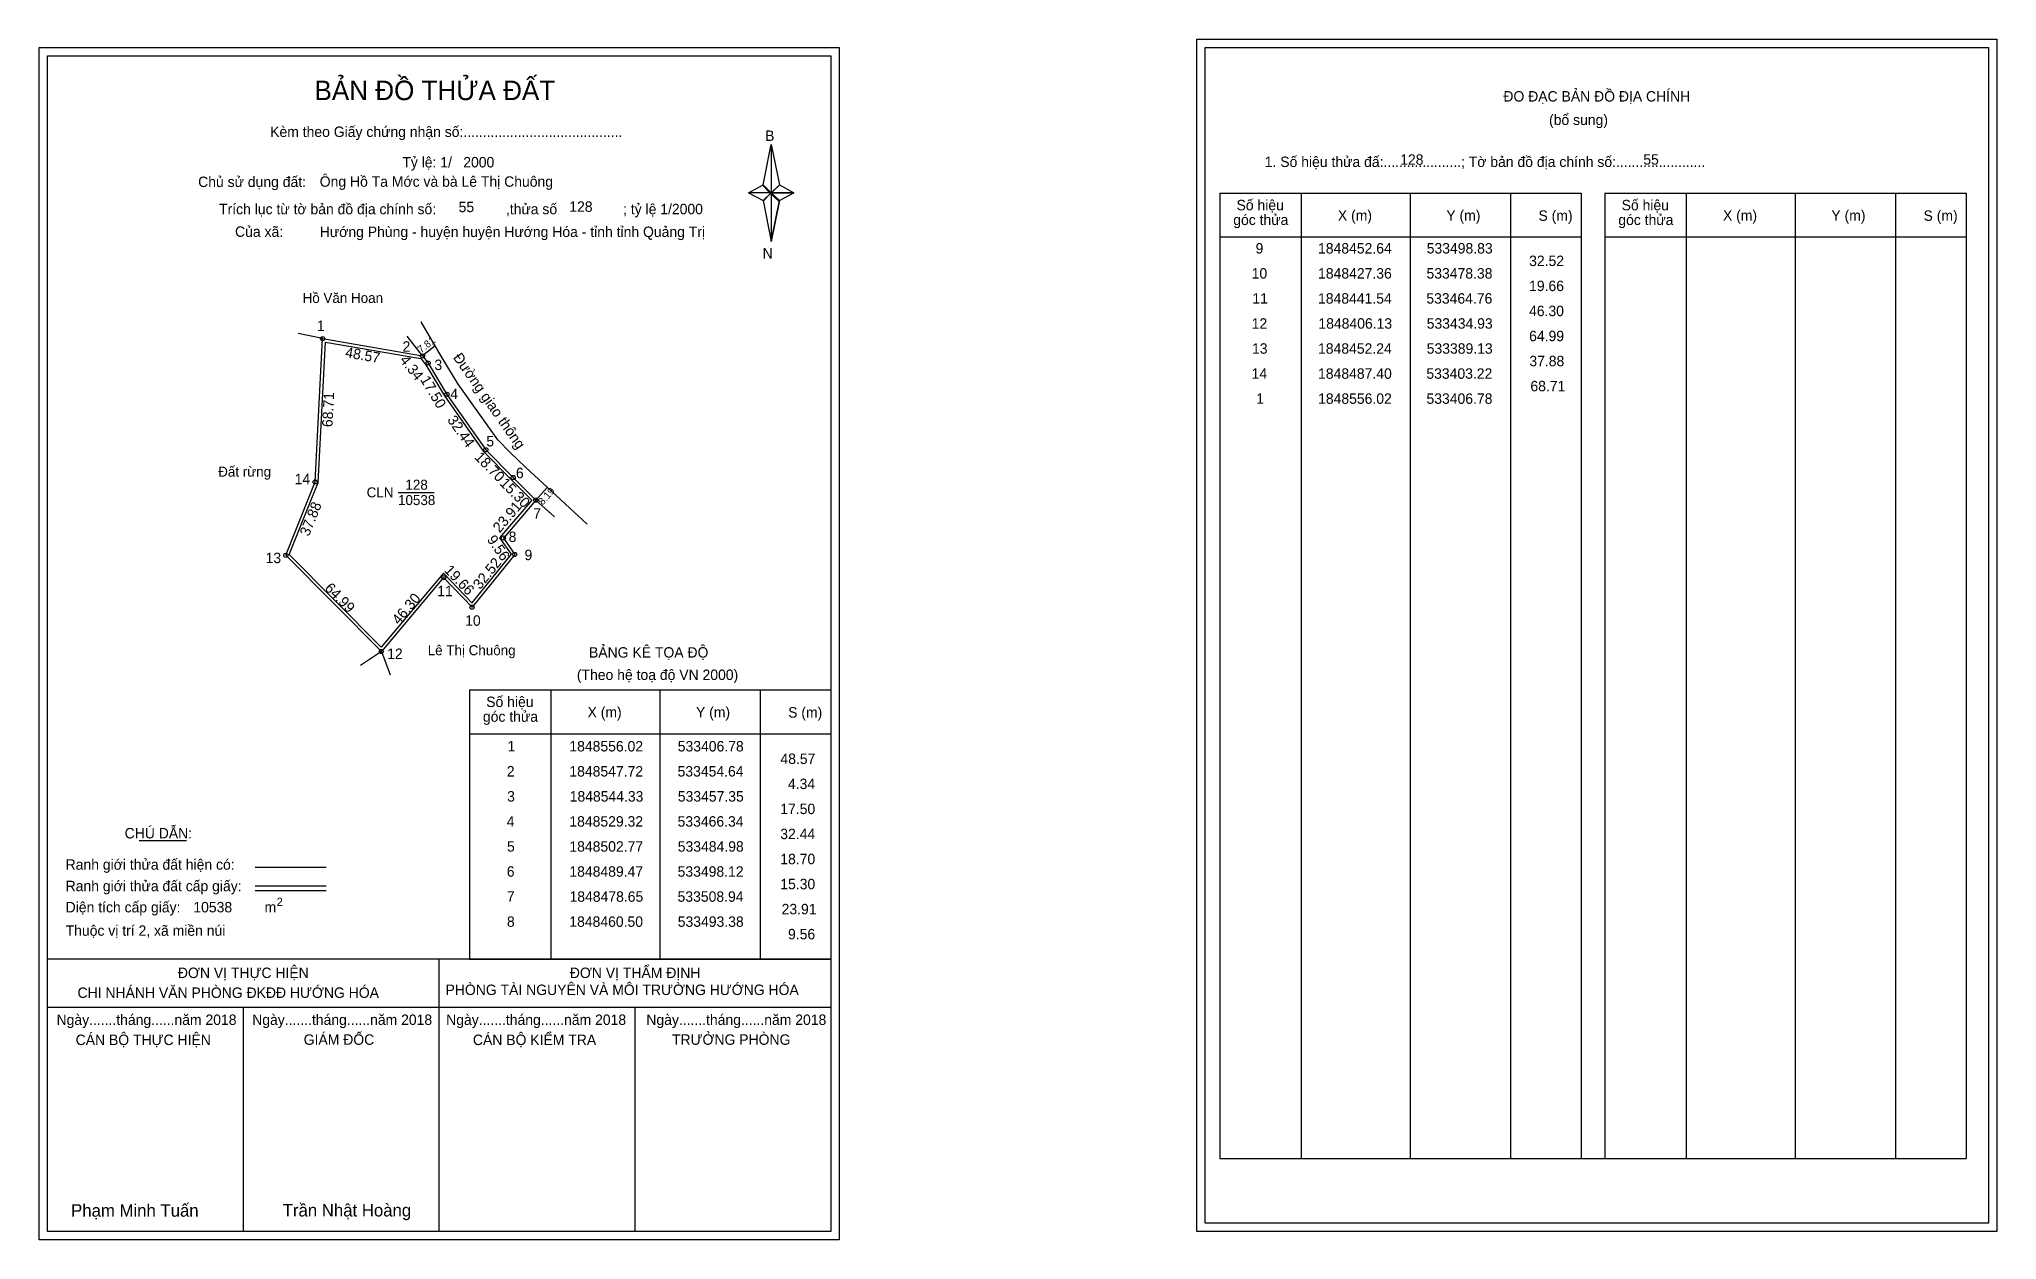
# Model space of a CAD drawing. Extents: x 533271 to 534209, y 1848124 to 1848699.
import ezdxf

# ---------------------------------------------------------------- set-up
doc = ezdxf.new("R2010")
doc.units = 0
for name, color, linetype in [('Level 1', 7, 'Continuous'), ('Level 10', 7, 'Continuous'), ('Level 11', 7, 'Continuous'), ('Level 13', 7, 'Continuous'), ('Level 27', 7, 'Continuous'), ('Level 3', 7, 'Continuous'), ('Level 49', 7, 'Continuous'), ('Level 5', 7, 'Continuous'), ('Level 53', 7, 'Continuous'), ('Level 55', 7, 'Continuous'), ('Level 6', 7, 'Continuous'), ('Level 60', 7, 'Continuous'), ('Level 63', 7, 'Continuous'), ('Level 9', 7, 'Continuous')]:
    doc.layers.add(name, color=color, linetype=linetype)

msp = doc.modelspace()

# ---------------------------------------------------------------- linework, layer by layer
at = {"layer": 'Level 1'}
for p, q in [((533829.61, 1848695.46), (533829.61, 1848695.46)), ((533274.96, 1848691.46), (533274.96, 1848691.46)), ((533617.8, 1848629.7), (533621.74, 1848648.98)), ((533621.74, 1848648.98), (533621.74, 1848625.93)), ((533621.74, 1848648.98), (533625.67, 1848629.7)), ((533610.92, 1848625.93), (533617.8, 1848629.7)), ((533617.8, 1848629.7), (533621.74, 1848625.93)), ((533621.44, 1848625.49), (533617.8, 1848629.26)), ((533625.38, 1848629.26), (533621.44, 1848625.49)), ((533621.44, 1848625.49), (533625.38, 1848629.26)), ((533625.67, 1848629.7), (533621.74, 1848625.93)), ((533621.74, 1848625.93), (533617.8, 1848622.25)), ((533621.44, 1848625.49), (533617.8, 1848621.81)), ((533617.8, 1848621.81), (533621.44, 1848625.49)), ((533617.8, 1848622.25), (533621.74, 1848602.53)), ((533625.38, 1848621.81), (533621.44, 1848625.49)), ((533621.74, 1848625.93), (533621.74, 1848602.53)), ((533621.74, 1848625.93), (533632.56, 1848625.93)), ((533621.74, 1848625.93), (533625.67, 1848622.25)), ((533625.67, 1848622.25), (533621.74, 1848602.53)), ((533625.67, 1848622.25), (533632.56, 1848625.93)), ((533836.67, 1848625.75), (534009.87, 1848625.75)), ((533875.85, 1848163.22), (533875.85, 1848625.75)), ((533928, 1848163.22), (533928, 1848625.75)), ((533975.94, 1848625.75), (533975.94, 1848163.22)), ((534009.87, 1848625.75), (534009.87, 1848163.22)), ((534021.19, 1848625.75), (534194.39, 1848625.75)), ((534060.37, 1848163.22), (534060.37, 1848625.75)), ((534112.51, 1848163.22), (534112.51, 1848625.75)), ((534160.46, 1848625.75), (534160.46, 1848163.22)), ((534194.39, 1848625.75), (534194.39, 1848163.22)), ((533836.67, 1848604.7), (534009.87, 1848604.7)), ((534021.19, 1848604.7), (534194.39, 1848604.7)), ((533477.15, 1848387.81), (533650.35, 1848387.81)), ((533516.33, 1848258.76), (533516.33, 1848387.81)), ((533568.47, 1848258.76), (533568.47, 1848387.81)), ((533616.42, 1848387.81), (533616.42, 1848258.76)), ((533477.15, 1848366.75), (533650.35, 1848366.75)), ((533318.8, 1848315.59), (533341.6, 1848315.59)), ((533374.53, 1848302.79), (533408.55, 1848302.79)), ((533374.53, 1848293.89), (533408.55, 1848293.89)), ((533374.53, 1848291.7), (533408.55, 1848291.7)), ((533488.61, 1848258.76), (533274.96, 1848258.76)), ((533650.35, 1848258.76), (533440.67, 1848258.76)), ((533462.66, 1848128.31), (533462.66, 1848258.76)), ((533477.15, 1848258.75), (533650.35, 1848258.75)), ((533650.36, 1848235.66), (533274.96, 1848235.66)), ((533368.81, 1848128.31), (533368.81, 1848235.66)), ((533556.51, 1848128.31), (533556.51, 1848235.66)), ((533836.67, 1848163.22), (534194.39, 1848163.22)), ((534205.01, 1848132.31), (534205.01, 1848132.31)), ((533650.35, 1848128.31), (533650.35, 1848128.31))]:
    msp.add_line(p, q, dxfattribs=at)
for points in [[(533617.8, 1848629.7), (533621.74, 1848648.98), (533621.74, 1848625.93)], [(533621.74, 1848625.93), (533625.67, 1848629.7), (533632.56, 1848625.93)], [(533610.92, 1848625.93), (533617.8, 1848622.25), (533621.74, 1848625.93)], [(533621.74, 1848625.93), (533621.74, 1848602.53), (533625.67, 1848622.25)]]:
    msp.add_lwpolyline(points, close=True, dxfattribs=at)
at = {"layer": 'Level 10'}
for p, q in [((533454.64, 1848547.72), (533457.35, 1848544.33)), ((533466.34, 1848529.32), (533484.98, 1848502.77)), ((533533.61, 1848467.14), (533503.92, 1848494.37)), ((533508.94, 1848478.65), (533493.38, 1848460.5)), ((533389.13, 1848452.24), (533434.93, 1848406.13)), ((533464.76, 1848441.54), (533478.38, 1848427.36))]:
    msp.add_line(p, q, dxfattribs=at)
msp.add_lwpolyline([(533503.92, 1848494.37), (533496.67, 1848501.46), (533490.76, 1848507.48), (533471.71, 1848534.16), (533463.66, 1848547.62), (533454.04, 1848564.07)], dxfattribs=at)
for points in [[(533498.83, 1848452.64), (533478.38, 1848427.36), (533464.76, 1848441.54), (533434.93, 1848406.13), (533389.13, 1848452.24), (533403.22, 1848487.4), (533406.78, 1848556.02), (533454.64, 1848547.72), (533457.35, 1848544.33), (533466.34, 1848529.32), (533484.98, 1848502.77), (533498.12, 1848489.47), (533508.94, 1848478.65), (533493.38, 1848460.5)], [(533497.08, 1848452.7), (533478.29, 1848429.47), (533464.69, 1848443.63), (533434.85, 1848408.2), (533390.77, 1848452.57), (533404.61, 1848487.1), (533408.1, 1848554.37), (533453.88, 1848546.43), (533456.2, 1848543.53), (533465.17, 1848528.56), (533483.9, 1848501.87), (533497.13, 1848488.48), (533507.03, 1848478.58), (533491.61, 1848460.59)]]:
    msp.add_lwpolyline(points, close=True, dxfattribs=at)
at = {"layer": 'Level 11'}
for centre in [(533406.78, 1848556.02), (533454.64, 1848547.72), (533457.35, 1848544.33), (533466.34, 1848529.32), (533484.98, 1848502.77), (533403.22, 1848487.4), (533498.12, 1848489.47), (533508.94, 1848478.65), (533493.38, 1848460.5), (533389.13, 1848452.24), (533498.83, 1848452.64), (533498.83, 1848452.64), (533464.76, 1848441.54), (533478.38, 1848427.36), (533434.93, 1848406.13)]:
    msp.add_circle(centre, 1, dxfattribs=at)
at = {"layer": 'Level 27'}
for p, q in [((533406.78, 1848556.02), (533395.04, 1848558.53)), ((533454.64, 1848547.72), (533447.23, 1848557.16)), ((533508.94, 1848478.65), (533517.9, 1848470.66)), ((533434.93, 1848406.13), (533424.95, 1848399.46)), ((533434.93, 1848406.13), (533439.17, 1848394.91))]:
    msp.add_line(p, q, dxfattribs=at)
at = {"layer": 'Level 3'}
for p, q in [((533836.67, 1848625.75), (533836.67, 1848163.22)), ((534021.19, 1848625.75), (534021.19, 1848163.22)), ((533477.15, 1848387.81), (533477.15, 1848258.76))]:
    msp.add_line(p, q, dxfattribs=at)
at = {"layer": 'Level 5'}
for p, q in [((533460.78, 1848552.54), (533454.64, 1848547.72)), ((533514.39, 1848484.76), (533508.94, 1848478.65))]:
    msp.add_line(p, q, dxfattribs=at)
at = {"layer": 'Level 63'}
for points in [[(533270.96, 1848695.46), (533654.36, 1848695.46), (533654.36, 1848124.31), (533270.96, 1848124.31)], [(533825.61, 1848699.46), (534209.01, 1848699.46), (534209.01, 1848128.31), (533825.61, 1848128.31)], [(533829.61, 1848695.46), (534205.01, 1848695.46), (534205.01, 1848132.31), (533829.61, 1848132.31)], [(533274.96, 1848691.46), (533650.36, 1848691.46), (533650.36, 1848128.31), (533274.96, 1848128.31)]]:
    msp.add_lwpolyline(points, close=True, dxfattribs=at)
at = {"layer": 'Level 9'}
msp.add_line((533442.92, 1848482.36), (533460.26, 1848482.36), dxfattribs=at)

# ---------------------------------------------------------------- texts
at = {"layer": 'Level 1'}
for s, height, p in [('BẢN ĐỒ THỬA ĐẤT', 9.3313, (533402.89, 1848670.27)), ('ĐO ĐẠC BẢN ĐỒ ĐỊA CHÍNH', 5, (533972.56, 1848669.58)), ('(bổ sung)', 5, (533994.44, 1848658.34)), ('Kèm theo Giấy chứng nhận số:.........................................', 5, (533381.66, 1848652.61)), ('B', 5, (533618.82, 1848650.73)), ('1. Số hiệu thửa đấ:....................; Tờ bản đồ địa chính số:.......................', 5, (533858.22, 1848638.22)), ('Chủ sử dụng đất:', 5, (533347.14, 1848628.63)), ('Trích lục từ tờ bản đồ địa chính số:                  ,thửa số                 ; tỷ lệ 1/2000', 5, (533357.17, 1848615.59)), ('Số hiệu', 5, (533844.7, 1848617.49)), ('X (m)', 5, (533893.26, 1848612.54)), ('Y (m)', 5, (533945.22, 1848612.54)), ('S (m)', 5, (533989.38, 1848612.44)), ('Số hiệu', 5, (534029.22, 1848617.49)), ('X (m)', 5, (534077.78, 1848612.54)), ('Y (m)', 5, (534129.73, 1848612.54)), ('S (m)', 5, (534173.89, 1848612.44)), ('Của xã:', 5, (533364.82, 1848604.77)), ('góc thửa', 5, (533843.12, 1848610.43)), ('góc thửa', 5, (534027.63, 1848610.43)), ('N', 5, (533617.62, 1848594.39)), ('BẢNG KÊ TỌA ĐỘ', 5, (533534.42, 1848403.21)), ('(Theo hệ toạ độ VN 2000)', 5, (533528.61, 1848392.49)), ('Số hiệu', 5, (533485.18, 1848379.54)), ('góc thửa', 5, (533483.59, 1848372.48)), ('X (m)', 5, (533533.74, 1848374.59)), ('Y (m)', 5, (533585.69, 1848374.59)), ('S (m)', 5, (533629.85, 1848374.49)), ('CHÚ DẪN:', 5, (533311.92, 1848316.6)), ('Ranh giới thửa đất hiện có:', 5, (533283.65, 1848301.6)), ('Ranh giới thửa đất cấp giấy:', 5, (533283.65, 1848291.32)), ('2', 4, (533384.76, 1848284.22)), ('Diện tích cấp giấy:', 5, (533283.65, 1848281.16)), ('m', 5, (533378.97, 1848281.2)), ('Thuộc vị trí 2, xã miền núi', 5, (533283.65, 1848269.96)), ('ĐƠN VỊ THỰC HIỆN', 5, (533337.43, 1848249.72)), ('ĐƠN VỊ THẨM ĐỊNH', 5, (533525.23, 1848249.72)), ('CHI NHÁNH VĂN PHÒNG ĐKĐĐ HƯỚNG HÓA', 5, (533289.34, 1848240.2)), ('PHÒNG TÀI NGUYÊN VÀ MÔI TRƯỜNG HƯỚNG HÓA', 5, (533465.68, 1848241.58)), ('Ngày.......tháng......năm 2018', 5, (533279.29, 1848227.25)), ('Ngày.......tháng......năm 2018', 5, (533373.04, 1848227.25)), ('Ngày.......tháng......năm 2018', 5, (533465.98, 1848227.25)), ('Ngày.......tháng......năm 2018', 5, (533561.9, 1848227.25)), ('CÁN BỘ THỰC HIỆN', 5, (533288.45, 1848217.62)), ('GIÁM ĐỐC', 5, (533397.72, 1848217.74)), ('CÁN BỘ KIỂM TRA', 5, (533478.8, 1848217.62)), ('TRƯỞNG PHÒNG', 5, (533574.18, 1848217.74)), ('Phạm Minh Tuấn', 6, (533286.27, 1848135.39)), ('Trần Nhật Hoàng', 6, (533387.66, 1848135.49))]:
    msp.add_text(s, height=height, dxfattribs=at).set_placement(p)
at = {"layer": 'Level 11'}
msp.add_text('Tỷ lệ: 1/', height=5, dxfattribs=at).set_placement((533444.97, 1848637.99))
at = {"layer": 'Level 13'}
for s, p in [('128', (533446.47, 1848483.64)), ('CLN', (533427.89, 1848479.96)), ('10538', (533442.92, 1848476.28))]:
    msp.add_text(s, height=4.8, dxfattribs=at).set_placement(p)
at = {"layer": 'Level 49'}
for s, rotation, p in [('48.57', 350.16148, (533417.36, 1848547.13)), ('4.34', 308.63919, (533443.46, 1848545.61)), ('Đường giao thông', 305.0716, (533469.06, 1848546.96)), ('17.50', 300.91883, (533453.38, 1848536.4)), ('68.71', 87.03016, (533411.48, 1848513.55)), ('32.44', 305.0716, (533466.28, 1848517.05)), ('18.70', 314.65328, (533479.24, 1848498.86)), ('15.30', 315, (533491.29, 1848486.34)), ('37.88', 68.16207, (533400.23, 1848461.03)), ('23.91', 49.39351, (533491.64, 1848462.71)), ('9.56', 304.73683, (533485.29, 1848459.72)), ('32.52', 51.02922, (533482.23, 1848435.52)), ('64.99', 314.80675, (533407.42, 1848436.1)), ('19.66', 313.846, (533464.73, 1848444.72)), ('46.30', 49.88863, (533443.35, 1848418.61))]:
    msp.add_text(s, height=5, rotation=rotation, dxfattribs=at).set_placement(p)
at = {"layer": 'Level 5'}
for s, rotation, p in [('7.81', 38.11059, (533453.99, 1848548.88)), ('8.19', 48.27579, (533512.29, 1848476))]:
    msp.add_text(s, height=3.5, rotation=rotation, dxfattribs=at).set_placement(p)
at = {"layer": 'Level 53'}
for s, p in [('9', (533853.82, 1848596.78)), ('1848452.64', (533883.75, 1848596.78)), ('533498.83', (533935.82, 1848596.78)), ('10', (533851.95, 1848584.78)), ('1848427.36', (533883.77, 1848584.78)), ('533478.38', (533935.72, 1848584.78)), ('32.52', (533984.9, 1848590.78)), ('19.66', (533984.87, 1848578.78)), ('11', (533852.27, 1848572.78)), ('1848441.54', (533883.75, 1848572.78)), ('533464.76', (533935.65, 1848572.78)), ('46.30', (533984.85, 1848566.78)), ('12', (533851.97, 1848560.78)), ('1848406.13', (533883.93, 1848560.78)), ('533434.93', (533935.82, 1848560.78)), ('13', (533852.12, 1848548.78)), ('1848452.24', (533883.75, 1848548.78)), ('533389.13', (533935.82, 1848548.78)), ('64.99', (533984.9, 1848554.78)), ('14', (533851.94, 1848536.78)), ('1848487.40', (533883.76, 1848536.78)), ('533403.22', (533935.66, 1848536.78)), ('37.88', (533985.01, 1848542.78)), ('68.71', (533985.5, 1848530.78)), ('1', (533854.12, 1848524.78)), ('1848556.02', (533883.78, 1848524.78)), ('533406.78', (533935.72, 1848524.78)), ('1848556.02', (533525.01, 1848358.25)), ('533406.78', (533576.95, 1848358.25)), ('1', (533495.34, 1848358.25)), ('48.57', (533626.15, 1848352.25)), ('2', (533495.04, 1848346.25)), ('1848547.72', (533525.01, 1848346.25)), ('533454.64', (533576.87, 1848346.25)), ('4.34', (533629.77, 1848340.25)), ('3', (533495.2, 1848334.25)), ('1848544.33', (533525.16, 1848334.25)), ('533457.35', (533576.98, 1848334.25)), ('4', (533495.02, 1848322.25)), ('1848529.32', (533525.01, 1848322.25)), ('533466.34', (533576.87, 1848322.25)), ('17.50', (533626.08, 1848328.25)), ('32.44', (533626.07, 1848316.25)), ('5', (533495.13, 1848310.25)), ('1848502.77', (533525.02, 1848310.25)), ('533484.98', (533576.95, 1848310.25)), ('18.70', (533626.08, 1848304.25)), ('6', (533495.03, 1848298.25)), ('1848489.47', (533525.02, 1848298.25)), ('533498.12', (533576.89, 1848298.25)), ('7', (533495.06, 1848286.25)), ('1848478.65', (533525.1, 1848286.25)), ('533508.94', (533576.87, 1848286.25)), ('15.30', (533626.08, 1848292.25)), ('8', (533495.1, 1848274.25)), ('1848460.50', (533524.98, 1848274.25)), ('533493.38', (533576.95, 1848274.25)), ('23.91', (533626.72, 1848280.25)), ('9.56', (533629.79, 1848268.25))]:
    msp.add_text(s, height=5, dxfattribs=at).set_placement(p)
at = {"layer": 'Level 55'}
for s, height, p in [('1', 0.8, (533406.56, 1848556.02)), ('0', 0.22, (533406.7, 1848555.8)), ('0', 0.22, (533406.7, 1848555.8)), ('0', 0.22, (533406.7, 1848555.8)), ('0', 0.22, (533406.7, 1848555.8)), ('2', 0.8, (533454.37, 1848547.72)), ('0', 0.22, (533454.56, 1848547.5)), ('0', 0.22, (533454.56, 1848547.5)), ('0', 0.22, (533454.56, 1848547.5)), ('3', 0.8, (533457.1, 1848544.33)), ('0', 0.22, (533457.27, 1848544.11)), ('4', 0.8, (533466.06, 1848529.32)), ('0', 0.22, (533466.26, 1848529.1)), ('5', 0.8, (533484.72, 1848502.77)), ('0', 0.22, (533484.9, 1848502.55)), ('14', 0.8, (533402.65, 1848487.4)), ('0', 0.22, (533403.14, 1848487.18)), ('0', 0.22, (533403.14, 1848487.18)), ('6', 0.8, (533497.85, 1848489.47)), ('0', 0.22, (533498.04, 1848489.25)), ('7', 0.8, (533508.67, 1848478.65)), ('0', 0.22, (533508.86, 1848478.43)), ('0', 0.22, (533508.86, 1848478.43)), ('8', 0.8, (533493.12, 1848460.5)), ('0', 0.22, (533493.3, 1848460.28)), ('13', 0.8, (533388.59, 1848452.24)), ('0', 0.22, (533389.05, 1848452.02)), ('0', 0.22, (533389.05, 1848452.02)), ('9', 0.8, (533498.56, 1848452.64)), ('0', 0.22, (533498.75, 1848452.42)), ('11', 0.8, (533464.24, 1848441.54)), ('0', 0.22, (533464.68, 1848441.32)), ('10', 0.8, (533477.81, 1848427.36)), ('0', 0.22, (533478.3, 1848427.14)), ('12', 0.8, (533434.36, 1848406.13)), ('0', 0.22, (533434.85, 1848405.91)), ('0', 0.22, (533434.85, 1848405.91)), ('0', 0.22, (533434.85, 1848405.91))]:
    msp.add_text(s, height=height, dxfattribs=at).set_placement(p)
at = {"layer": 'Level 6'}
for s, p in [('2000', (533474.17, 1848638.03)), ('128', (533923.12, 1848639.3)), ('55', (534039.61, 1848639.34)), ('Ông Hồ Ta Mớc và bà Lê Thị Chuông', (533405.4, 1848628.76)), ('55', (533471.95, 1848616.59)), ('128', (533524.98, 1848616.75)), ('Hướng Phùng - huyện huyện Hướng Hóa - tỉnh tỉnh Quảng Trị', (533405.43, 1848604.68)), ('10538', (533344.84, 1848281.17))]:
    msp.add_text(s, height=5, dxfattribs=at).set_placement(p)
at = {"layer": 'Level 60'}
for s, p in [('Hồ Văn Hoan', (533397.2, 1848573.12)), ('Đất rừng', (533356.74, 1848489.89)), ('Lê Thị Chuông', (533457.15, 1848404.36))]:
    msp.add_text(s, height=4.8, dxfattribs=at).set_placement(p)
at = {"layer": 'Level 9'}
for s, p in [('1', (533404.01, 1848559.67)), ('2', (533445.09, 1848549.75)), ('3', (533460.36, 1848540.96)), ('4', (533467.97, 1848527.04)), ('5', (533485.23, 1848504.37)), ('14', (533393.4, 1848486.27)), ('6', (533499.4, 1848489.15)), ('7', (533507.69, 1848469.76)), ('8', (533495.93, 1848458.57)), ('13', (533379.47, 1848448.47)), ('9', (533503.54, 1848449.9)), ('11', (533461.73, 1848432.64)), ('10', (533475.09, 1848418.47)), ('12', (533437.7, 1848402.55))]:
    msp.add_text(s, height=5, dxfattribs=at).set_placement(p)

doc.saveas('drawing.dxf')
